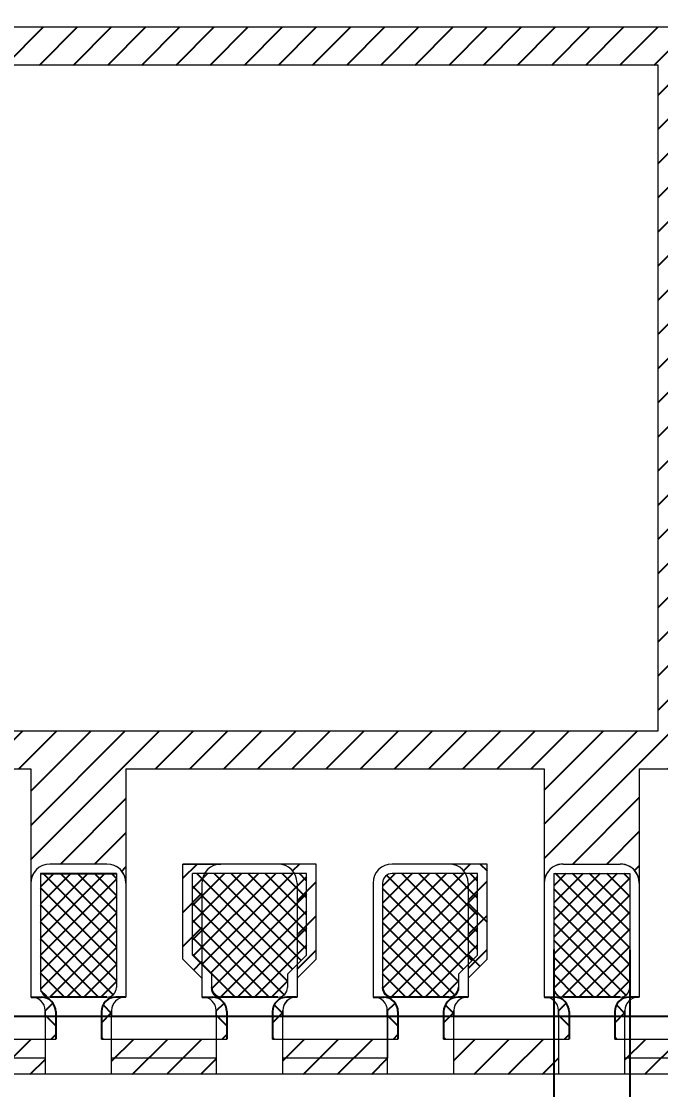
# Model space of a CAD drawing. Extents: x -4.2 to 13.4, y -4.2 to 26.3.
# Drawn here: x 10.795 to 11.636, y 22.097 to 23.501 of the extents above; entities that cross this region are included whole.
import ezdxf

# ---------------------------------------------------------------- set-up
doc = ezdxf.new("R2010")
doc.units = 0
doc.linetypes.add('SLD-Solid', pattern=[0])
doc.layers.add('AM_4', color=3, linetype='Continuous', lineweight=25)
doc.layers.add('LDF', color=7, linetype='SLD-Solid')
doc.layers.add('LF-LINE', color=1, linetype='Continuous')
doc.styles.get("Standard").update_dxf_attribs({"font": 'calibri.ttf'})
doc.dimstyles.new('副本 1 4', dxfattribs={"dimscale": 0.04, "dimtxt": 2.5, "dimasz": 2.5, "dimexe": 1.25, "dimexo": 0.625, "dimtad": 0, "dimdec": 3, "dimlfac": 2, "dimzin": 1, "dimtxsty": 'Standard', "dimcen": 2.5, "dimadec": 0, "dimazin": 0, "dimtfac": 1, "dimtdec": 3, "dimtmove": 0, "dimatfit": 3, "dimfxl": 1, "dimarcsym": 0})

# ---------------------------------------------------------------- blocks, each defined once
blk = doc.blocks.new('A$C153C7E87')
h = blk.add_hatch()
h.set_pattern_fill('ANSI31', scale=0.002, angle=-90, style=0)
h.set_pattern_definition([(315, (-9.3719327, 7.568336), (0.004490128, 0.004490128), [])])
h.paths.add_polyline_path([(0.01193, -0.0228), (0.01193, 0.0022), (0.00693, 0.0072), (0.00693, -0.0178, -0.414214), (0.00193, -0.0228)], flags=17)
h.paths.add_polyline_path([(-0.03307, -0.0228), (-0.03307, 0.0022), (-0.03807, 0.0072), (-0.03807, -0.0178, -0.414214), (-0.04307, -0.0228)])
h.paths.add_polyline_path([(-0.07807, -0.0228), (-0.07807, 0.0022), (-0.08307, 0.0072), (-0.08307, -0.0178, -0.414214), (-0.08807, -0.0228)])
h.paths.add_polyline_path([(-0.12307, -0.0228), (-0.12307, 0.0022), (-0.12807, 0.0072), (-0.12807, -0.0178, -0.414214), (-0.13307, -0.0228)])
h.paths.add_polyline_path([(-0.16807, -0.0228), (-0.16807, 0.0022), (-0.17307, 0.0072), (-0.17307, -0.0178, -0.414214), (-0.17807, -0.0228)])
h.paths.add_polyline_path([(-0.21307, -0.0228), (-0.21307, 0.0022), (-0.21807, 0.0072), (-0.21807, -0.0178, -0.414214), (-0.22307, -0.0228)])
h.paths.add_polyline_path([(-0.25807, -0.0228), (-0.25807, 0.0022), (-0.26307, 0.0072), (-0.26307, -0.0178, -0.414214), (-0.26807, -0.0228)])
h.paths.add_polyline_path([(-0.28307, -0.0228, -0.414214), (-0.28807, -0.0178), (-0.28807, 0.0072), (-0.29307, 0.0022), (-0.29307, -0.0228)])
h.paths.add_polyline_path([(-0.28607, -0.0478), (-0.28607, -0.0378), (-0.31107, -0.0378), (-0.31607, -0.0428), (-0.29107, -0.0428, -0.414214)])
h.paths.add_polyline_path([(-0.28607, -0.0728), (-0.28607, -0.0628, -0.414214), (-0.29107, -0.0678), (-0.31607, -0.0678), (-0.31107, -0.0728)])
h.paths.add_polyline_path([(-0.29107, -0.1328, -0.414214), (-0.28607, -0.1378), (-0.28607, -0.1278), (-0.31107, -0.1278), (-0.31607, -0.1328)])
h.paths.add_polyline_path([(-0.28607, -0.1628), (-0.28607, -0.1528, -0.414214), (-0.29107, -0.1578), (-0.31607, -0.1578), (-0.31107, -0.1628)])
h.paths.add_polyline_path([(-0.28607, -0.2078), (-0.28607, -0.1978, -0.414214), (-0.29107, -0.2028), (-0.31607, -0.2028), (-0.31107, -0.2078)])
h.paths.add_polyline_path([(-0.29107, -0.2678, -0.414214), (-0.28607, -0.2728), (-0.28607, -0.2628), (-0.31107, -0.2628), (-0.31607, -0.2678)])
h.paths.add_polyline_path([(-0.25107, -0.3378), (-0.25107, -0.3228), (-0.25107, -0.2928), (-0.26107, -0.2928), (-0.26107, -0.3003), (-0.28607, -0.3003), (-0.28607, -0.2878, -0.414214), (-0.29107, -0.2928), (-0.31707, -0.2928), (-0.31207, -0.2978), (-0.31207, -0.3078), (-0.31707, -0.3128), (-0.32107, -0.3128), (-0.32107, -0.31305, -0.414214), (-0.32457, -0.31655), (-0.32607, -0.31655), (-0.32607, -0.33405), (-0.32457, -0.33405, -0.414214), (-0.32107, -0.33755), (-0.32107, -0.3378)])
h.paths.add_polyline_path([(-0.18107, -0.3478), (-0.18107, -0.3003), (-0.20607, -0.3003), (-0.20607, -0.3228), (-0.22857, -0.3228), (-0.22857, -0.3478)])
h.paths.add_polyline_path([(0.13893, -0.5428), (0.13893, -0.5728), (0.14893, -0.5628), (0.17393, -0.5628), (0.17393, -0.5428), (0.14893, -0.5428), (0.14893, -0.5253, 0.414214), (0.13893, -0.5153), (-0.29107, -0.5153, 0.414214), (-0.30107, -0.5253), (-0.30107, -0.5428), (-0.32607, -0.5428), (-0.32607, -0.5628), (-0.30107, -0.5628), (-0.29107, -0.5728), (-0.29107, -0.5428)])
h.paths.add_polyline_path([(-0.25107, -0.5688), (-0.24607, -0.5738), (-0.24607, -0.5578), (-0.26607, -0.5578), (-0.26607, -0.5738), (-0.26107, -0.5688)])
h.paths.add_polyline_path([(-0.20607, -0.5688), (-0.20107, -0.5738), (-0.20107, -0.5578), (-0.22107, -0.5578), (-0.22107, -0.5738), (-0.21607, -0.5688)])
h.paths.add_polyline_path([(-0.16107, -0.5688), (-0.15607, -0.5738), (-0.15607, -0.5578), (-0.17607, -0.5578), (-0.17607, -0.5738), (-0.17107, -0.5688)])
h.paths.add_polyline_path([(-0.11607, -0.5688), (-0.11107, -0.5738), (-0.11107, -0.5578), (-0.13107, -0.5578), (-0.13107, -0.5738), (-0.12607, -0.5688)])
h.paths.add_polyline_path([(-0.07107, -0.5688), (-0.06607, -0.5738), (-0.06607, -0.5578), (-0.08607, -0.5578), (-0.08607, -0.5738), (-0.08107, -0.5688)])
h.paths.add_polyline_path([(-0.02607, -0.5688), (-0.02107, -0.5738), (-0.02107, -0.5578), (-0.04107, -0.5578), (-0.04107, -0.5738), (-0.03607, -0.5688)])
h.paths.add_polyline_path([(0.01893, -0.5688), (0.02393, -0.5738), (0.02393, -0.5578), (0.00393, -0.5578), (0.00393, -0.5738), (0.00893, -0.5688)])
h.paths.add_polyline_path([(0.06393, -0.5688), (0.06893, -0.5738), (0.06893, -0.5578), (0.04893, -0.5578), (0.04893, -0.5738), (0.05393, -0.5688)])
h.paths.add_polyline_path([(0.10893, -0.5688), (0.11393, -0.5738), (0.11393, -0.5578), (0.09393, -0.5578), (0.09393, -0.5738), (0.09893, -0.5688)])
h.paths.add_polyline_path([(0.16493, -0.4753), (0.15993, -0.4703), (0.15993, -0.4603), (0.16493, -0.4553), (0.14893, -0.4553), (0.14893, -0.4753)])
h.paths.add_polyline_path([(0.16493, -0.4303), (0.15993, -0.4253), (0.15993, -0.4153), (0.16493, -0.4103), (0.14893, -0.4103), (0.14893, -0.4303)])
h.paths.add_polyline_path([(0.16493, -0.3853), (0.15993, -0.3803), (0.15993, -0.3703), (0.16493, -0.3653), (0.14893, -0.3653), (0.14893, -0.3853)])
h.paths.add_polyline_path([(0.16493, -0.3403), (0.15993, -0.3353), (0.15993, -0.3253), (0.16493, -0.3203), (0.14893, -0.3203), (0.14893, -0.3403)])
h.paths.add_polyline_path([(0.14693, -0.0578), (0.14693, -0.0528), (0.14693, 0.0022), (0.14227, 0.00686), (0.14193, 0.00651), (0.14193, -0.0178, -0.414214), (0.13693, -0.0228), (0.12193, -0.0228, -0.414214), (0.11693, -0.0178), (0.11693, 0.0072), (0.11193, 0.0022), (0.11193, -0.0628), (0.01193, -0.0628), (0.01193, -0.0478), (-0.04107, -0.0478, 0.414214), (-0.04607, -0.0528), (-0.04607, -0.0703, 0.414214), (-0.03857, -0.0778), (-0.03607, -0.0778), (-0.03607, -0.0578), (0.00693, -0.0578), (0.00693, -0.0678), (0.11693, -0.0678), (0.11693, -0.0578)])
h.paths.add_polyline_path([(0.16493, -0.0978), (0.15993, -0.0928), (0.15993, -0.0828), (0.16493, -0.0778), (0.14893, -0.0778), (0.14893, -0.0978)])
h.paths.add_polyline_path([(0.16493, -0.1428), (0.15993, -0.1378), (0.15993, -0.1278), (0.16493, -0.1228), (0.14893, -0.1228), (0.14893, -0.1428)])
h.paths.add_polyline_path([(0.16493, -0.1878), (0.15993, -0.1828), (0.15993, -0.1728), (0.16493, -0.1678), (0.14893, -0.1678), (0.14893, -0.1878)])
h.paths.add_polyline_path([(0.16493, -0.2328), (0.15993, -0.2278), (0.15993, -0.2178), (0.16493, -0.2128), (0.14893, -0.2128), (0.14893, -0.2328)])
h.paths.add_polyline_path([(0.15993, -0.2628), (0.15993, -0.2578), (0.14693, -0.2578), (0.14693, -0.2528), (-0.03607, -0.2528), (-0.03607, -0.0928), (-0.03857, -0.0928, 0.414214), (-0.04607, -0.1003), (-0.04607, -0.2578, 0.414214), (-0.04107, -0.2628)])
h.paths.add_polyline_path([(-0.26107, -0.2478), (-0.26107, -0.2628), (-0.16607, -0.2628), (-0.16607, -0.2928), (-0.07607, -0.2928), (-0.07607, -0.26949), (-0.07607, -0.2628), (-0.06607, -0.2628), (-0.06607, -0.0478), (-0.26107, -0.0478), (-0.26107, -0.0878), (-0.29107, -0.0878, -0.414214), (-0.28607, -0.0928), (-0.28607, -0.1078, -0.414214), (-0.29107, -0.1128), (-0.26107, -0.1128), (-0.26107, -0.2228), (-0.29107, -0.2228, -0.414214), (-0.28607, -0.2278), (-0.28607, -0.2428, -0.414214), (-0.29107, -0.2478)])
h.paths.add_polyline_path([(-0.25107, -0.0828), (-0.22607, -0.0578), (-0.07607, -0.0578), (-0.07607, -0.2528), (-0.25107, -0.2528)], flags=16)
edge = h.paths.add_edge_path()
edge.add_line((0.07193, 0.0082), (0.05193, 0.0082))
edge.add_line((0.05193, 0.0082), (0.05193, -0.0178))
edge.add_arc((0.04693, -0.0178), 0.005, -90, 0, ccw=False)
edge.add_line((0.04693, -0.0228), (0.03193, -0.0228))
edge.add_arc((0.03193, -0.0178), 0.005, -180, -90, ccw=False)
edge.add_line((0.02693, -0.0178), (0.02693, -0.0378))
edge.add_line((0.02693, -0.0378), (0.02693, -0.0478))
edge.add_line((0.02693, -0.0478), (0.09693, -0.0478))
edge.add_line((0.09693, -0.0478), (0.09693, -0.0178))
edge.add_arc((0.09193, -0.0178), 0.005, -90, 0, ccw=False)
edge.add_line((0.09193, -0.0228), (0.07693, -0.0228))
edge.add_arc((0.07693, -0.0178), 0.005, -180, -90, ccw=False)
edge.add_line((0.07193, -0.0178), (0.07193, 0.0082))
h = blk.add_hatch()
h.set_pattern_fill('ANSI31', color=256, scale=0.002, angle=-90)
h.set_pattern_definition([(315, (-0.3359706, -0.033174), (0.00449013, 0.00449013), [])])
h.paths.add_polyline_path([(-0.33207, -0.04655), (-0.33207, 0.0022), (-0.34132, 0.0022), (-0.34132, -0.04655)])
h.paths.add_polyline_path([(-0.33207, -0.09155), (-0.33207, -0.06405), (-0.34132, -0.06405), (-0.34132, -0.09155)])
h.paths.add_polyline_path([(-0.33207, -0.13655), (-0.33207, -0.10905), (-0.34132, -0.10905), (-0.34132, -0.13655)])
h.paths.add_polyline_path([(-0.33207, -0.18155), (-0.33207, -0.15405), (-0.34132, -0.15405), (-0.34132, -0.18155)])
h.paths.add_polyline_path([(-0.33207, -0.22655), (-0.33207, -0.19905), (-0.34132, -0.19905), (-0.34132, -0.22655)])
h.paths.add_polyline_path([(-0.33207, -0.27155), (-0.33207, -0.24405), (-0.34132, -0.24405), (-0.34132, -0.27155)])
h.paths.add_polyline_path([(-0.33207, -0.31655), (-0.33207, -0.28905), (-0.34132, -0.28905), (-0.34132, -0.31655)])
h.paths.add_polyline_path([(-0.33207, -0.37905), (-0.33207, -0.33405), (-0.34132, -0.33405), (-0.34132, -0.37905)])
h.paths.add_polyline_path([(-0.33207, -0.42405), (-0.33207, -0.39655), (-0.34132, -0.39655), (-0.34132, -0.42405)])
h.paths.add_polyline_path([(-0.33207, -0.46905), (-0.33207, -0.44155), (-0.34132, -0.44155), (-0.34132, -0.46905)])
h.paths.add_polyline_path([(-0.32607, -0.5628), (-0.32607, -0.5428), (-0.33207, -0.5428), (-0.33207, -0.48655), (-0.34132, -0.48655), (-0.34132, -0.5628)])
h = blk.add_hatch()
h.set_pattern_fill('NET', color=3, scale=0.002, angle=-45)
h.set_pattern_definition([(315, (-0.203535, 1.6764185), (0.004490128, 0.004490128), []), (45, (-0.203535, 1.6764185), (-0.004490128, 0.004490128), [])])
edge = h.paths.add_edge_path()
edge.add_line((-0.03607, -0.0778), (-0.03607, -0.0928))
edge.add_line((-0.03607, -0.0928), (0.09643, -0.0928))
edge.add_arc((0.09643, -0.0853), 0.0075, 270, 360)
edge.add_arc((0.09643, -0.0853), 0.0075, 0, 90)
edge.add_line((0.09643, -0.0778), (-0.03607, -0.0778))
edge = h.paths.add_edge_path()
edge.add_arc((0.15893, -0.0653), 0.005, 0, 360)
edge = h.paths.add_edge_path()
edge.add_arc((0.15893, -0.1103), 0.005, 0, 360)
edge = h.paths.add_edge_path()
edge.add_arc((0.15893, -0.1553), 0.005, 0, 360)
edge = h.paths.add_edge_path()
edge.add_arc((0.15893, -0.2003), 0.005, 0, 360)
edge = h.paths.add_edge_path()
edge.add_arc((0.15893, -0.2453), 0.005, 0, 360)
edge = h.paths.add_edge_path()
edge.add_arc((0.15893, -0.3078), 0.005, 0, 360)
edge = h.paths.add_edge_path()
edge.add_arc((0.15893, -0.3528), 0.005, 0, 360)
edge = h.paths.add_edge_path()
edge.add_arc((0.15893, -0.3978), 0.005, 0, 360)
edge = h.paths.add_edge_path()
edge.add_arc((0.15893, -0.4428), 0.005, 0, 360)
edge = h.paths.add_edge_path()
edge.add_arc((0.15893, -0.4878), 0.005, 0, 360)
h.paths.add_polyline_path([(0.13893, -0.4953), (0.13893, -0.2928), (-0.07607, -0.2928), (-0.07607, -0.3028), (-0.07607, -0.31655), (-0.06107, -0.31655), (-0.06107, -0.30655), (-0.02107, -0.30655), (-0.02107, -0.47405), (-0.12107, -0.47405), (-0.12107, -0.31655), (-0.07607, -0.31655), (-0.07607, -0.3028), (-0.16607, -0.3028), (-0.16607, -0.3628), (-0.29107, -0.3628), (-0.29107, -0.4953)])
h.paths.add_polyline_path([(0.00893, -0.47405), (0.00893, -0.30655), (0.10893, -0.30655), (0.10893, -0.47405)], flags=16)
h.paths.add_polyline_path([(-0.15107, -0.47405), (-0.25107, -0.47405), (-0.25107, -0.37405), (-0.15107, -0.37405)], flags=16)
h.paths.add_polyline_path([(-0.22857, -0.3003), (-0.20607, -0.3003), (-0.20607, -0.2928), (-0.24357, -0.2928), (-0.24357, -0.3228), (-0.22857, -0.3228)], flags=17)
edge = h.paths.add_edge_path()
edge.add_arc((-0.31207, -0.3878), 0.005, 0, 360)
edge = h.paths.add_edge_path()
edge.add_arc((-0.31207, -0.4328), 0.005, 0, 360)
edge = h.paths.add_edge_path()
edge.add_arc((-0.31207, -0.4778), 0.005, 0, 360)
at = {"linetype": 'ByBlock', "ltscale": 10}
h = blk.add_hatch(dxfattribs=at)
h.set_pattern_fill('ANSI37', color=3, scale=0.002, angle=-180, style=0)
h.set_pattern_definition([(225, (-0.3289895, -0.108224), (0.0044901, -0.0044901), []), (315, (-0.3289895, -0.108224), (0.0044901, 0.0044901), [])])
h.paths.add_polyline_path([(-0.33207, -0.10905), (-0.32607, -0.10905), (-0.32607, -0.10635), (-0.33207, -0.10635)])
h.paths.add_polyline_path([(-0.32607, -0.10905), (-0.32457, -0.10905, -0.413571), (-0.32107, -0.11255), (-0.32107, -0.11015, 0.414214), (-0.32487, -0.10635), (-0.32607, -0.10635)])
h.paths.add_polyline_path([(-0.33207, -0.09435), (-0.32607, -0.09435), (-0.32607, -0.09155), (-0.33207, -0.09155)])
h.paths.add_polyline_path([(-0.32607, -0.09435), (-0.32487, -0.09435, 0.414214), (-0.32107, -0.09055), (-0.32107, -0.08805, -0.414856), (-0.32457, -0.09155), (-0.32607, -0.09155)])
h = blk.add_hatch(dxfattribs=at)
h.set_pattern_fill('ANSI37', color=3, scale=0.002, angle=-180, style=0)
h.set_pattern_definition([(225, (-0.3289895, -0.153224), (0.0044901, -0.0044901), []), (315, (-0.3289895, -0.153224), (0.0044901, 0.0044901), [])])
h.paths.add_polyline_path([(-0.33207, -0.15405), (-0.32607, -0.15405), (-0.32607, -0.15135), (-0.33207, -0.15135)])
h.paths.add_polyline_path([(-0.32607, -0.15405), (-0.32457, -0.15405, -0.413571), (-0.32107, -0.15755), (-0.32107, -0.15515, 0.414214), (-0.32487, -0.15135), (-0.32607, -0.15135)])
h.paths.add_polyline_path([(-0.33207, -0.13935), (-0.32607, -0.13935), (-0.32607, -0.13655), (-0.33207, -0.13655)])
h.paths.add_polyline_path([(-0.32607, -0.13935), (-0.32487, -0.13935, 0.414214), (-0.32107, -0.13555), (-0.32107, -0.13305, -0.414856), (-0.32457, -0.13655), (-0.32607, -0.13655)])
h = blk.add_hatch(dxfattribs=at)
h.set_pattern_fill('ANSI37', color=3, scale=0.002, angle=-180, style=0)
h.set_pattern_definition([(225, (-0.3289895, -0.198224), (0.0044901, -0.0044901), []), (315, (-0.3289895, -0.198224), (0.0044901, 0.0044901), [])])
h.paths.add_polyline_path([(-0.33207, -0.19905), (-0.32607, -0.19905), (-0.32607, -0.19635), (-0.33207, -0.19635)])
h.paths.add_polyline_path([(-0.32607, -0.19905), (-0.32457, -0.19905, -0.413571), (-0.32107, -0.20255), (-0.32107, -0.20015, 0.414214), (-0.32487, -0.19635), (-0.32607, -0.19635)])
h.paths.add_polyline_path([(-0.33207, -0.18435), (-0.32607, -0.18435), (-0.32607, -0.18155), (-0.33207, -0.18155)])
h.paths.add_polyline_path([(-0.32607, -0.18435), (-0.32487, -0.18435, 0.414214), (-0.32107, -0.18055), (-0.32107, -0.17805, -0.414856), (-0.32457, -0.18155), (-0.32607, -0.18155)])
h = blk.add_hatch(dxfattribs=at)
h.set_pattern_fill('ANSI37', color=3, scale=0.002, angle=-180, style=0)
h.set_pattern_definition([(225, (-0.3289895, -0.243224), (0.0044901, -0.0044901), []), (315, (-0.3289895, -0.243224), (0.0044901, 0.0044901), [])])
h.paths.add_polyline_path([(-0.33207, -0.24405), (-0.32607, -0.24405), (-0.32607, -0.24135), (-0.33207, -0.24135)])
h.paths.add_polyline_path([(-0.32607, -0.24405), (-0.32457, -0.24405, -0.413571), (-0.32107, -0.24755), (-0.32107, -0.24515, 0.414214), (-0.32487, -0.24135), (-0.32607, -0.24135)])
h.paths.add_polyline_path([(-0.33207, -0.22935), (-0.32607, -0.22935), (-0.32607, -0.22655), (-0.33207, -0.22655)])
h.paths.add_polyline_path([(-0.32607, -0.22935), (-0.32487, -0.22935, 0.414214), (-0.32107, -0.22555), (-0.32107, -0.22305, -0.414856), (-0.32457, -0.22655), (-0.32607, -0.22655)])
at = {"color": 6, "linetype": 'SLD-Solid'}
blk.add_line((-0.32607, 0.0172), (-0.32607, -0.5828), dxfattribs=at)
blk.add_line((-0.32607, 0.0172), (-0.32607, -0.5828), dxfattribs=at)
at = {"layer": 'LDF', "linetype": 'SLD-Solid', "lineweight": 15}
for p, q in [((-0.34132, -0.59805), (-0.34132, 0.03245)), ((-0.26107, -0.0478), (-0.26107, -0.0878)), ((-0.06607, -0.0478), (-0.06607, -0.2628)), ((-0.07607, -0.2528), (-0.07607, -0.0578)), ((-0.33207, -0.06135), (-0.33207, -0.09435)), ((-0.33207, -0.06135), (-0.33207, -0.09435)), ((-0.34132, -0.09155), (-0.34132, -0.06405)), ((-0.34132, -0.09155), (-0.34132, -0.06405)), ((-0.25107, -0.0828), (-0.25107, -0.2528)), ((-0.26107, -0.0878), (-0.32107, -0.0878)), ((-0.32107, -0.08805), (-0.32107, -0.0878)), ((-0.29107, -0.0878), (-0.32107, -0.0878)), ((-0.32107, -0.08805), (-0.32107, -0.0878)), ((-0.32107, -0.08805), (-0.32107, -0.0878)), ((-0.32107, -0.0878), (-0.32107, -0.08805)), ((-0.26107, -0.0878), (-0.29107, -0.0878)), ((-0.32607, -0.09155), (-0.34132, -0.09155)), ((-0.33207, -0.09155), (-0.34132, -0.09155)), ((-0.32607, -0.09155), (-0.34132, -0.09155)), ((-0.33207, -0.09155), (-0.34132, -0.09155)), ((-0.32607, -0.09155), (-0.33707, -0.09155)), ((-0.32607, -0.09155), (-0.33207, -0.09155)), ((-0.32607, -0.09155), (-0.33207, -0.09155)), ((-0.32607, -0.09155), (-0.33207, -0.09155)), ((-0.32607, -0.09155), (-0.33207, -0.09155)), ((-0.32457, -0.09155), (-0.32607, -0.09155)), ((-0.32457, -0.09155), (-0.32607, -0.09155)), ((-0.32457, -0.09155), (-0.32607, -0.09155)), ((-0.32607, -0.09155), (-0.32457, -0.09155)), ((-0.28607, -0.1078), (-0.28607, -0.0928)), ((-0.33207, -0.10635), (-0.33207, -0.13935)), ((-0.33207, -0.10635), (-0.33207, -0.13935)), ((-0.34132, -0.13655), (-0.34132, -0.10905)), ((-0.34132, -0.10905), (-0.33207, -0.10905)), ((-0.34132, -0.10905), (-0.32607, -0.10905)), ((-0.34132, -0.10905), (-0.33207, -0.10905)), ((-0.34132, -0.10905), (-0.32607, -0.10905)), ((-0.34132, -0.13655), (-0.34132, -0.10905)), ((-0.33707, -0.10905), (-0.32607, -0.10905)), ((-0.33207, -0.10905), (-0.32607, -0.10905)), ((-0.33207, -0.10905), (-0.32607, -0.10905)), ((-0.33207, -0.10905), (-0.32607, -0.10905)), ((-0.33207, -0.10905), (-0.32607, -0.10905)), ((-0.32607, -0.10905), (-0.32457, -0.10905)), ((-0.32607, -0.10905), (-0.32457, -0.10905)), ((-0.32607, -0.10905), (-0.32457, -0.10905)), ((-0.32457, -0.10905), (-0.32607, -0.10905)), ((-0.32107, -0.1128), (-0.32107, -0.11255)), ((-0.32107, -0.1128), (-0.32107, -0.11255)), ((-0.32107, -0.1128), (-0.32107, -0.11255)), ((-0.32107, -0.11255), (-0.32107, -0.1128)), ((-0.26107, -0.1128), (-0.32107, -0.1128)), ((-0.29107, -0.1128), (-0.32107, -0.1128)), ((-0.26107, -0.1128), (-0.29107, -0.1128)), ((-0.26107, -0.1128), (-0.26107, -0.2228)), ((-0.31607, -0.1328), (-0.31107, -0.1278)), ((-0.31107, -0.1278), (-0.28607, -0.1278)), ((-0.28607, -0.1278), (-0.28607, -0.1378)), ((-0.28607, -0.1628), (-0.28607, -0.1278)), ((-0.31607, -0.1328), (-0.32107, -0.1328)), ((-0.29107, -0.1328), (-0.32107, -0.1328)), ((-0.32107, -0.13305), (-0.32107, -0.1328)), ((-0.32107, -0.13305), (-0.32107, -0.1328)), ((-0.32107, -0.1328), (-0.32107, -0.13305)), ((-0.32107, -0.13305), (-0.32107, -0.1328)), ((-0.29107, -0.1328), (-0.31607, -0.1328)), ((-0.32607, -0.13655), (-0.34132, -0.13655)), ((-0.33207, -0.13655), (-0.34132, -0.13655)), ((-0.32607, -0.13655), (-0.34132, -0.13655)), ((-0.33207, -0.13655), (-0.34132, -0.13655)), ((-0.32607, -0.13655), (-0.33707, -0.13655)), ((-0.32607, -0.13655), (-0.33207, -0.13655)), ((-0.32607, -0.13655), (-0.33207, -0.13655)), ((-0.32607, -0.13655), (-0.33207, -0.13655)), ((-0.32607, -0.13655), (-0.33207, -0.13655)), ((-0.32457, -0.13655), (-0.32607, -0.13655)), ((-0.32457, -0.13655), (-0.32607, -0.13655)), ((-0.32607, -0.13655), (-0.32457, -0.13655)), ((-0.32457, -0.13655), (-0.32607, -0.13655)), ((-0.28607, -0.1528), (-0.28607, -0.1378)), ((-0.33207, -0.15135), (-0.33207, -0.18435)), ((-0.33207, -0.15135), (-0.33207, -0.18435)), ((-0.34132, -0.18155), (-0.34132, -0.15405)), ((-0.34132, -0.15405), (-0.33207, -0.15405)), ((-0.34132, -0.15405), (-0.32607, -0.15405)), ((-0.34132, -0.15405), (-0.33207, -0.15405)), ((-0.34132, -0.15405), (-0.32607, -0.15405)), ((-0.34132, -0.18155), (-0.34132, -0.15405)), ((-0.33707, -0.15405), (-0.32607, -0.15405)), ((-0.33207, -0.15405), (-0.32607, -0.15405)), ((-0.33207, -0.15405), (-0.32607, -0.15405)), ((-0.33207, -0.15405), (-0.32607, -0.15405)), ((-0.33207, -0.15405), (-0.32607, -0.15405)), ((-0.32607, -0.15405), (-0.32457, -0.15405)), ((-0.32607, -0.15405), (-0.32457, -0.15405)), ((-0.32457, -0.15405), (-0.32607, -0.15405)), ((-0.32607, -0.15405), (-0.32457, -0.15405)), ((-0.28607, -0.1628), (-0.28607, -0.1528)), ((-0.32107, -0.1578), (-0.32107, -0.15755)), ((-0.32107, -0.1578), (-0.32107, -0.15755)), ((-0.32107, -0.15755), (-0.32107, -0.1578)), ((-0.32107, -0.1578), (-0.32107, -0.15755)), ((-0.31607, -0.1578), (-0.32107, -0.1578)), ((-0.29107, -0.1578), (-0.32107, -0.1578)), ((-0.29107, -0.1578), (-0.31607, -0.1578)), ((-0.31607, -0.1578), (-0.31107, -0.1628)), ((-0.31107, -0.1628), (-0.28607, -0.1628)), ((-0.29107, -0.1778), (-0.32107, -0.1778)), ((-0.32107, -0.17805), (-0.32107, -0.1778)), ((-0.32107, -0.17805), (-0.32107, -0.1778)), ((-0.32107, -0.1778), (-0.32107, -0.17805)), ((-0.32107, -0.17805), (-0.32107, -0.1778)), ((-0.32607, -0.18155), (-0.34132, -0.18155)), ((-0.33207, -0.18155), (-0.34132, -0.18155)), ((-0.32607, -0.18155), (-0.34132, -0.18155)), ((-0.33207, -0.18155), (-0.34132, -0.18155)), ((-0.32607, -0.18155), (-0.33707, -0.18155)), ((-0.32607, -0.18155), (-0.33207, -0.18155)), ((-0.32607, -0.18155), (-0.33207, -0.18155)), ((-0.32607, -0.18155), (-0.33207, -0.18155)), ((-0.32607, -0.18155), (-0.33207, -0.18155)), ((-0.32457, -0.18155), (-0.32607, -0.18155)), ((-0.32457, -0.18155), (-0.32607, -0.18155)), ((-0.32607, -0.18155), (-0.32457, -0.18155)), ((-0.32457, -0.18155), (-0.32607, -0.18155)), ((-0.28607, -0.1978), (-0.28607, -0.1828)), ((-0.28607, -0.2078), (-0.28607, -0.1828)), ((-0.33207, -0.19635), (-0.33207, -0.22935)), ((-0.34132, -0.19905), (-0.32607, -0.19905)), ((-0.34132, -0.19905), (-0.33207, -0.19905)), ((-0.34132, -0.19905), (-0.32607, -0.19905)), ((-0.34132, -0.22655), (-0.34132, -0.19905)), ((-0.33707, -0.19905), (-0.32607, -0.19905)), ((-0.33207, -0.19905), (-0.32607, -0.19905)), ((-0.33207, -0.19905), (-0.32607, -0.19905)), ((-0.33207, -0.19905), (-0.32607, -0.19905)), ((-0.33207, -0.19905), (-0.32607, -0.19905)), ((-0.32607, -0.19905), (-0.32457, -0.19905)), ((-0.32607, -0.19905), (-0.32457, -0.19905)), ((-0.32457, -0.19905), (-0.32607, -0.19905)), ((-0.32607, -0.19905), (-0.32457, -0.19905)), ((-0.28607, -0.2078), (-0.28607, -0.1978)), ((-0.32107, -0.2028), (-0.32107, -0.20255)), ((-0.32107, -0.2028), (-0.32107, -0.20255)), ((-0.32107, -0.20255), (-0.32107, -0.2028)), ((-0.32107, -0.2028), (-0.32107, -0.20255)), ((-0.31607, -0.2028), (-0.32107, -0.2028)), ((-0.29107, -0.2028), (-0.32107, -0.2028)), ((-0.29107, -0.2028), (-0.31607, -0.2028)), ((-0.31607, -0.2028), (-0.31107, -0.2078)), ((-0.31107, -0.2078), (-0.28607, -0.2078)), ((-0.26107, -0.2228), (-0.32107, -0.2228)), ((-0.32107, -0.22305), (-0.32107, -0.2228)), ((-0.29107, -0.2228), (-0.32107, -0.2228)), ((-0.32107, -0.22305), (-0.32107, -0.2228)), ((-0.32107, -0.22305), (-0.32107, -0.2228)), ((-0.32107, -0.2228), (-0.32107, -0.22305)), ((-0.26107, -0.2228), (-0.29107, -0.2228)), ((-0.32607, -0.22655), (-0.34132, -0.22655)), ((-0.32607, -0.22655), (-0.34132, -0.22655)), ((-0.33207, -0.22655), (-0.34132, -0.22655)), ((-0.32607, -0.22655), (-0.33707, -0.22655)), ((-0.32607, -0.22655), (-0.33207, -0.22655)), ((-0.32607, -0.22655), (-0.33207, -0.22655)), ((-0.32607, -0.22655), (-0.33207, -0.22655)), ((-0.32607, -0.22655), (-0.33207, -0.22655)), ((-0.32457, -0.22655), (-0.32607, -0.22655)), ((-0.32457, -0.22655), (-0.32607, -0.22655)), ((-0.32457, -0.22655), (-0.32607, -0.22655)), ((-0.32607, -0.22655), (-0.32457, -0.22655)), ((-0.28607, -0.2278), (-0.28607, -0.2428)), ((-0.33207, -0.24135), (-0.33207, -0.27435)), ((-0.33207, -0.24135), (-0.33207, -0.27435)), ((-0.34132, -0.24405), (-0.33207, -0.24405)), ((-0.34132, -0.24405), (-0.32607, -0.24405)), ((-0.34132, -0.27155), (-0.34132, -0.24405)), ((-0.34132, -0.24405), (-0.33207, -0.24405)), ((-0.34132, -0.24405), (-0.32607, -0.24405)), ((-0.34132, -0.27155), (-0.34132, -0.24405)), ((-0.33707, -0.24405), (-0.32607, -0.24405)), ((-0.33207, -0.24405), (-0.32607, -0.24405)), ((-0.33207, -0.24405), (-0.32607, -0.24405)), ((-0.33207, -0.24405), (-0.32607, -0.24405)), ((-0.33207, -0.24405), (-0.32607, -0.24405)), ((-0.32607, -0.24405), (-0.32457, -0.24405)), ((-0.32607, -0.24405), (-0.32457, -0.24405)), ((-0.32607, -0.24405), (-0.32457, -0.24405)), ((-0.32457, -0.24405), (-0.32607, -0.24405)), ((-0.32107, -0.2478), (-0.32107, -0.24755)), ((-0.32107, -0.2478), (-0.32107, -0.24755)), ((-0.32107, -0.2478), (-0.32107, -0.24755)), ((-0.32107, -0.24755), (-0.32107, -0.2478)), ((-0.26107, -0.2478), (-0.32107, -0.2478)), ((-0.29107, -0.2478), (-0.32107, -0.2478)), ((-0.26107, -0.2478), (-0.29107, -0.2478)), ((-0.26107, -0.2478), (-0.26107, -0.2628)), ((-0.25107, -0.2528), (-0.07607, -0.2528))]:
    blk.add_line(p, q, dxfattribs=at)
for centre, radius, start, end in [((-0.32457, -0.08805), 0.0035, 270, 360), ((-0.32457, -0.08805), 0.0035, 270, 360), ((-0.32457, -0.08805), 0.0035, 270, 360), ((-0.32457, -0.08805), 0.0035, 270, 0), ((-0.32457, -0.08805), 0.0035, 270, 0), ((-0.32457, -0.08805), 0.0035, 270, 360), ((-0.29107, -0.0928), 0.005, 0, 90), ((-0.29107, -0.0928), 0.005, 0, 90), ((-0.32457, -0.11255), 0.0035, 360, 90), ((-0.32457, -0.11255), 0.0035, 360, 90), ((-0.32457, -0.11255), 0.0035, 360, 90), ((-0.32457, -0.11255), 0.0035, 0, 90), ((-0.32457, -0.11255), 0.0035, 0, 90), ((-0.32457, -0.11255), 0.0035, 360, 90), ((-0.29107, -0.1078), 0.005, 270, 0), ((-0.29107, -0.1078), 0.005, 270, 0), ((-0.32457, -0.13305), 0.0035, 270, 360), ((-0.32457, -0.13305), 0.0035, 270, 360), ((-0.32457, -0.13305), 0.0035, 270, 0), ((-0.32457, -0.13305), 0.0035, 270, 0), ((-0.32457, -0.13305), 0.0035, 270, 360), ((-0.32457, -0.13305), 0.0035, 270, 360), ((-0.29107, -0.1378), 0.005, 0, 90), ((-0.29107, -0.1378), 0.005, 0, 90), ((-0.32457, -0.15755), 0.0035, 360, 90), ((-0.32457, -0.15755), 0.0035, 360, 90), ((-0.32457, -0.15755), 0.0035, 0, 90), ((-0.32457, -0.15755), 0.0035, 0, 90), ((-0.32457, -0.15755), 0.0035, 0, 90), ((-0.32457, -0.15755), 0.0035, 360, 90), ((-0.32457, -0.15755), 0.0035, 360, 90), ((-0.29107, -0.1528), 0.005, 270, 0), ((-0.29107, -0.1528), 0.005, 270, 0), ((-0.32457, -0.17805), 0.0035, 270, 360), ((-0.32457, -0.17805), 0.0035, 270, 360), ((-0.32457, -0.17805), 0.0035, 270, 0), ((-0.32457, -0.17805), 0.0035, 270, 0), ((-0.32457, -0.17805), 0.0035, 270, 360), ((-0.32457, -0.17805), 0.0035, 270, 360), ((-0.29107, -0.1828), 0.005, 0, 90), ((-0.29107, -0.1828), 0.005, 0, 90), ((-0.32457, -0.20255), 0.0035, 360, 90), ((-0.32457, -0.20255), 0.0035, 360, 90), ((-0.32457, -0.20255), 0.0035, 0, 90), ((-0.32457, -0.20255), 0.0035, 0, 90), ((-0.32457, -0.20255), 0.0035, 360, 90), ((-0.32457, -0.20255), 0.0035, 360, 90), ((-0.29107, -0.1978), 0.005, 270, 0), ((-0.29107, -0.1978), 0.005, 270, 0), ((-0.32457, -0.22305), 0.0035, 270, 360), ((-0.32457, -0.22305), 0.0035, 270, 360), ((-0.32457, -0.22305), 0.0035, 270, 360), ((-0.32457, -0.22305), 0.0035, 270, 0), ((-0.32457, -0.22305), 0.0035, 270, 0), ((-0.32457, -0.22305), 0.0035, 270, 360), ((-0.29107, -0.2278), 0.005, 0, 90), ((-0.29107, -0.2278), 0.005, 0, 90), ((-0.32457, -0.24755), 0.0035, 360, 90), ((-0.32457, -0.24755), 0.0035, 360, 90), ((-0.32457, -0.24755), 0.0035, 360, 90), ((-0.32457, -0.24755), 0.0035, 0, 90), ((-0.32457, -0.24755), 0.0035, 0, 90), ((-0.32457, -0.24755), 0.0035, 360, 90), ((-0.29107, -0.2428), 0.005, 270, 0), ((-0.29107, -0.2428), 0.005, 270, 0)]:
    blk.add_arc(centre, radius, start, end, dxfattribs=at)
at = {"layer": 'LF-LINE'}
for p, q in [((-0.32107, -0.08785), (-0.32107, -0.09055)), ((-0.32487, -0.09435), (-0.33207, -0.09435)), ((-0.32487, -0.10635), (-0.33207, -0.10635)), ((-0.32107, -0.11255), (-0.32107, -0.11015)), ((-0.32107, -0.13285), (-0.32107, -0.13555)), ((-0.32487, -0.13935), (-0.33207, -0.13935)), ((-0.32487, -0.15135), (-0.33207, -0.15135)), ((-0.32107, -0.15755), (-0.32107, -0.15515)), ((-0.32107, -0.17785), (-0.32107, -0.18055)), ((-0.32487, -0.18435), (-0.33207, -0.18435)), ((-0.32487, -0.19635), (-0.33207, -0.19635)), ((-0.32107, -0.20255), (-0.32107, -0.20015)), ((-0.32107, -0.22285), (-0.32107, -0.22555)), ((-0.32487, -0.22935), (-0.33207, -0.22935)), ((-0.32487, -0.24135), (-0.33207, -0.24135)), ((-0.32107, -0.24755), (-0.32107, -0.24515))]:
    blk.add_line(p, q, dxfattribs=at)
for centre, start, end in [((-0.32487, -0.09055), 270, 0), ((-0.32487, -0.11015), 0, 90), ((-0.32487, -0.13555), 270, 0), ((-0.32487, -0.15515), 0, 90), ((-0.32487, -0.18055), 270, 0), ((-0.32487, -0.20015), 0, 90), ((-0.32487, -0.22555), 270, 0), ((-0.32487, -0.24515), 0, 90)]:
    blk.add_arc(centre, 0.0038, start, end, dxfattribs=at)
blk = doc.blocks.new('*D27')
at = {"layer": 'AM_4', "color": 0, "linetype": 'ByBlock', "lineweight": -2, "transparency": 16777216}
for p, q in [((639.8003, 1022.0838), (639.8003, 1021.3721)), ((639.9378, 1022.081), (639.9378, 1021.3721)), ((639.7003, 1021.4221), (639.6003, 1021.4221)), ((639.9378, 1021.4221), (639.8003, 1021.4221)), ((640.0378, 1021.4221), (640.1378, 1021.4221))]:
    blk.add_line(p, q, dxfattribs=at)
at = {"layer": 'AM_4', "color": 0, "linetype": 'ByBlock', "transparency": 16777216}
for points in [[(639.7003, 1021.4387), (639.7003, 1021.4054), (639.8003, 1021.4221)], [(640.0378, 1021.4387), (640.0378, 1021.4054), (639.9378, 1021.4221)]]:
    blk.add_solid(points, dxfattribs=at)
at = {"layer": 'Defpoints', "color": 0, "linetype": 'ByBlock', "transparency": 16777216}
for p in [(639.8003, 1022.1088), (639.9378, 1022.106), (639.8003, 1021.4221)]:
    blk.add_point(p, dxfattribs=at)
at = {"layer": 'AM_4', "color": 0, "linetype": 'ByBlock', "transparency": 16777216, "insert": (639.284, 1021.4221), "char_height": 0.1, "attachment_point": 5}
blk.add_mtext('min0,275', dxfattribs=at)
blk = doc.blocks.new('*D28')
at = {"layer": 'AM_4', "color": 0, "linetype": 'ByBlock', "lineweight": -2, "transparency": 16777216}
for p, q in [((639.6003, 1022.0719), (639.6003, 1021.669)), ((639.7003, 1022.0716), (639.7003, 1021.669)), ((639.5003, 1021.719), (639.4003, 1021.719)), ((639.7003, 1021.719), (639.6003, 1021.719)), ((639.8003, 1021.719), (639.9003, 1021.719))]:
    blk.add_line(p, q, dxfattribs=at)
at = {"layer": 'AM_4', "color": 0, "linetype": 'ByBlock', "transparency": 16777216}
for points in [[(639.5003, 1021.7357), (639.5003, 1021.7024), (639.6003, 1021.719)], [(639.8003, 1021.7357), (639.8003, 1021.7024), (639.7003, 1021.719)]]:
    blk.add_solid(points, dxfattribs=at)
at = {"layer": 'Defpoints', "color": 0, "linetype": 'ByBlock', "transparency": 16777216}
for p in [(639.6003, 1022.0969), (639.7003, 1022.0966), (639.6003, 1021.719)]:
    blk.add_point(p, dxfattribs=at)
at = {"layer": 'AM_4', "color": 0, "linetype": 'ByBlock', "transparency": 16777216, "insert": (639.0822, 1021.719), "char_height": 0.1, "attachment_point": 5}
blk.add_mtext('min0,200', dxfattribs=at)

msp = doc.modelspace()

# ---------------------------------------------------------------- hatches: boundary and pattern name
h = msp.add_hatch()
h.set_pattern_fill('ANSI31', color=256, scale=0.015, angle=90)
h.set_pattern_definition([(135, (18.92086, 25.849144), (-0.03367596, -0.03367596), [])])
h.paths.add_polyline_path([(11.38254, 22.24332), (11.40754, 22.26832), (11.40754, 22.39332), (11.35754, 22.39332, -0.4142136), (11.38254, 22.36832)])

# ---------------------------------------------------------------- linework, layer by layer
at = {"color": 6, "linetype": 'SLD-Solid'}
msp.add_line((10.28254, 22.19332), (13.28254, 22.19332), dxfattribs=at)
at = {"layer": 'AM_4', "color": 6, "linetype": 'Continuous'}
for p, q in [((10.90498, 22.38082), (10.82004, 22.29588)), ((10.88253, 22.38082), (10.82004, 22.31833)), ((10.86008, 22.38082), (10.82004, 22.34078)), ((10.83763, 22.38082), (10.82004, 22.36323)), ((10.92004, 22.28464), (10.82386, 22.38082)), ((10.92004, 22.30709), (10.84631, 22.38082)), ((10.92004, 22.32954), (10.86876, 22.38082)), ((10.92004, 22.35199), (10.89121, 22.38082)), ((10.92004, 22.37444), (10.91366, 22.38082)), ((11.10704, 22.38082), (11.02004, 22.29382)), ((11.08459, 22.38082), (11.02004, 22.31627)), ((11.06214, 22.38082), (11.02004, 22.33873)), ((11.03969, 22.38082), (11.02004, 22.36118)), ((11.12949, 22.38082), (11.0211, 22.27244)), ((11.15164, 22.2551), (11.02591, 22.38082)), ((11.15194, 22.38082), (11.03233, 22.26121)), ((11.16286, 22.26633), (11.04836, 22.38082)), ((11.17004, 22.2816), (11.07081, 22.38082)), ((11.17004, 22.30405), (11.09327, 22.38082)), ((11.17004, 22.3265), (11.11572, 22.38082)), ((11.17004, 22.34895), (11.13817, 22.38082)), ((11.17004, 22.3714), (11.16062, 22.38082)), ((11.37645, 22.38082), (11.27004, 22.27442)), ((11.354, 22.38082), (11.27004, 22.29687)), ((11.33155, 22.38082), (11.27004, 22.31932)), ((11.3091, 22.38082), (11.27004, 22.34177)), ((11.28664, 22.38082), (11.27004, 22.36422)), ((11.38762, 22.26608), (11.27523, 22.37846)), ((11.39504, 22.28111), (11.29532, 22.38082)), ((11.39504, 22.30356), (11.31777, 22.38082)), ((11.39504, 22.32601), (11.34022, 22.38082)), ((11.39504, 22.34846), (11.36267, 22.38082)), ((11.39504, 22.37091), (11.38512, 22.38082)), ((11.5785, 22.38082), (11.49504, 22.29736)), ((11.55605, 22.38082), (11.49504, 22.31981)), ((11.5336, 22.38082), (11.49504, 22.34226)), ((11.51115, 22.38082), (11.49504, 22.36471)), ((11.59504, 22.28316), (11.49738, 22.38082)), ((11.59504, 22.30561), (11.51983, 22.38082)), ((11.59504, 22.32806), (11.54228, 22.38082)), ((11.59504, 22.35051), (11.56473, 22.38082)), ((11.59504, 22.37296), (11.58718, 22.38082)), ((10.92004, 22.37343), (10.82004, 22.27343)), ((11.14504, 22.23925), (11.02004, 22.36425)), ((11.17004, 22.37647), (11.04355, 22.24999)), ((11.39504, 22.37697), (11.27004, 22.25197)), ((11.59504, 22.37491), (11.49504, 22.27491)), ((10.92004, 22.26219), (10.82004, 22.36219)), ((10.92004, 22.35098), (10.82004, 22.25098)), ((11.17004, 22.35402), (11.04518, 22.22916)), ((11.37639, 22.25485), (11.27004, 22.3612)), ((11.39504, 22.35452), (11.27012, 22.2296)), ((11.59504, 22.26071), (11.49504, 22.36071)), ((11.59504, 22.35246), (11.49504, 22.25246)), ((10.92004, 22.23974), (10.82004, 22.33974)), ((11.14052, 22.22131), (11.02004, 22.3418)), ((11.37004, 22.23875), (11.27004, 22.33875)), ((11.59504, 22.23826), (11.49504, 22.33826)), ((10.92004, 22.32853), (10.82025, 22.22874)), ((11.17004, 22.33157), (11.05683, 22.21836)), ((11.39504, 22.33206), (11.28137, 22.2184)), ((11.59504, 22.33001), (11.49508, 22.23005)), ((10.91579, 22.22154), (10.82004, 22.31729)), ((11.12106, 22.21832), (11.02004, 22.31935)), ((11.17004, 22.30912), (11.07924, 22.21832)), ((11.36525, 22.22109), (11.27004, 22.3163)), ((11.39504, 22.30961), (11.30375, 22.21832)), ((11.58997, 22.22087), (11.49504, 22.31581)), ((10.89656, 22.21832), (10.82004, 22.29484)), ((10.92004, 22.30608), (10.83229, 22.21833)), ((11.09861, 22.21832), (11.02004, 22.2969)), ((11.34557, 22.21832), (11.27004, 22.29385)), ((11.59504, 22.30756), (11.50593, 22.21845)), ((10.92004, 22.28363), (10.85474, 22.21832)), ((11.17004, 22.28667), (11.10169, 22.21832)), ((11.39504, 22.28716), (11.3262, 22.21832)), ((11.57007, 22.21832), (11.49504, 22.29336)), ((11.59504, 22.28511), (11.52826, 22.21832)), ((10.8741, 22.21832), (10.82004, 22.27239)), ((11.07616, 22.21832), (11.02004, 22.27444)), ((11.32312, 22.21832), (11.27004, 22.2714)), ((11.54762, 22.21832), (11.49504, 22.27091)), ((10.92004, 22.26118), (10.87719, 22.21832)), ((11.59504, 22.26266), (11.55071, 22.21832)), ((10.85165, 22.21832), (10.82004, 22.24994)), ((10.92004, 22.23873), (10.89964, 22.21832)), ((11.14504, 22.23922), (11.12414, 22.21832)), ((11.30067, 22.21832), (11.27004, 22.24895)), ((11.37004, 22.23971), (11.34865, 22.21832)), ((11.52517, 22.21832), (11.49504, 22.24846)), ((11.59504, 22.24021), (11.57316, 22.21832)), ((10.82846, 22.21907), (10.82078, 22.22675)), ((11.05264, 22.21939), (11.04611, 22.22593)), ((11.27667, 22.21987), (11.27158, 22.22496)), ((11.50035, 22.22069), (11.49741, 22.22364))]:
    msp.add_line(p, q, dxfattribs=at)
at = {"layer": 'AM_4', "linetype": 'SLD-Solid', "lineweight": 15}
for p, q in [((10.82004, 22.38082), (10.82004, 22.23102)), ((10.92004, 22.38082), (10.92004, 22.23102)), ((11.17004, 22.38082), (11.02004, 22.38082)), ((11.02004, 22.2735), (11.02004, 22.38082)), ((11.17004, 22.2735), (11.17004, 22.38082)), ((11.39504, 22.38082), (11.28254, 22.38082)), ((11.49504, 22.38082), (11.59504, 22.38082)), ((11.04504, 22.2485), (11.02004, 22.2735)), ((11.14504, 22.2485), (11.17004, 22.2735)), ((11.04504, 22.2485), (11.04504, 22.23102)), ((11.14504, 22.2485), (11.14504, 22.23102))]:
    msp.add_line(p, q, dxfattribs=at)
at = {"layer": 'AM_4', "linetype": 'ByBlock'}
msp.add_line((10.82004, 22.38082), (10.92004, 22.38082), dxfattribs=at)
at = {"layer": 'AM_4', "color": 3, "linetype": 'SLD-Solid', "lineweight": 15}
for p, q in [((11.39504, 22.2735), (11.39504, 22.38082)), ((11.49504, 22.38082), (11.49504, 22.23102)), ((11.59504, 22.38082), (11.59504, 22.23102)), ((11.27004, 22.36832), (11.27004, 22.23102)), ((11.37004, 22.2485), (11.39504, 22.2735)), ((11.37004, 22.2485), (11.37004, 22.23102))]:
    msp.add_line(p, q, dxfattribs=at)
at = {"layer": 'AM_4', "color": 3, "linetype": 'ByBlock'}
for p, q in [((10.90734, 22.21832), (10.83274, 22.21832)), ((11.13234, 22.21832), (11.05774, 22.21832)), ((11.35734, 22.21832), (11.28274, 22.21832)), ((11.58234, 22.21832), (11.50774, 22.21832))]:
    msp.add_line(p, q, dxfattribs=at)
at = {"layer": 'AM_4', "linetype": 'SLD-Solid', "lineweight": 15}
msp.add_arc((11.28254, 22.36832), 0.0125, 89.9768, 180.0232, dxfattribs=at)
at = {"layer": 'AM_4', "color": 3, "linetype": 'ByBlock', "lineweight": 15}
for centre, start, end in [((10.83274, 22.23102), 180, 270), ((10.90734, 22.23102), 270, 0), ((11.13234, 22.23102), 270, 0), ((11.50774, 22.23102), 180, 270), ((11.58234, 22.23102), 270, 0)]:
    msp.add_arc(centre, 0.0127, start, end, dxfattribs=at)
at = {"layer": 'AM_4', "color": 3, "linetype": 'ByBlock'}
for centre, start, end in [((11.05774, 22.23102), 180, 270), ((11.28274, 22.23102), 180, 270), ((11.35734, 22.23102), 270, 0)]:
    msp.add_arc(centre, 0.0127, start, end, dxfattribs=at)
at = {"layer": 'LDF', "linetype": 'SLD-Solid', "lineweight": 15}
for p, q in [((10.60754, 23.49332), (11.68254, 23.49332)), ((11.63254, 23.44332), (10.65754, 23.44332)), ((11.63254, 22.56832), (11.63254, 23.44332)), ((10.78254, 22.56832), (11.63254, 22.56832)), ((10.60754, 22.51832), (10.80754, 22.51832)), ((10.80754, 22.51832), (10.80754, 22.21832)), ((10.80754, 22.51832), (10.80754, 22.36832)), ((10.93254, 22.51832), (10.93254, 22.21832)), ((10.93254, 22.51832), (11.48254, 22.51832)), ((10.93254, 22.51832), (10.93254, 22.36832)), ((11.48254, 22.51832), (11.48254, 22.21832)), ((11.48254, 22.51832), (11.48254, 22.36832)), ((11.60754, 22.51832), (11.60754, 22.21832)), ((11.60754, 22.51832), (11.68254, 22.51832)), ((11.60754, 22.51832), (11.60754, 22.36832)), ((10.90754, 22.39332), (10.83254, 22.39332)), ((11.00754, 22.39332), (11.05754, 22.39332)), ((11.18254, 22.39332), (11.00754, 22.39332)), ((11.00754, 22.26832), (11.00754, 22.39332)), ((11.13254, 22.39332), (11.05754, 22.39332)), ((11.18254, 22.39332), (11.13254, 22.39332)), ((11.18254, 22.26832), (11.18254, 22.39332)), ((11.35754, 22.39332), (11.28254, 22.39332)), ((11.40754, 22.39332), (11.28254, 22.39332)), ((11.40754, 22.39332), (11.35754, 22.39332)), ((11.40754, 22.26832), (11.40754, 22.39332)), ((10.80754, 22.36832), (10.80754, 22.21832)), ((10.93254, 22.36832), (10.93254, 22.21832)), ((11.03254, 22.36832), (11.03254, 22.24332)), ((11.03254, 22.36832), (11.03254, 22.21832)), ((11.15754, 22.36832), (11.15754, 22.24332)), ((11.15754, 22.36832), (11.15754, 22.21832)), ((11.25754, 22.36832), (11.25754, 22.21832)), ((11.38254, 22.36832), (11.38254, 22.24332)), ((11.38254, 22.36832), (11.38254, 22.21832)), ((11.48254, 22.36832), (11.48254, 22.21832)), ((11.60754, 22.36832), (11.60754, 22.21832)), ((11.03254, 22.24332), (11.00754, 22.26832)), ((11.15754, 22.24332), (11.18254, 22.26832)), ((11.38254, 22.24332), (11.40754, 22.26832)), ((11.03254, 22.24332), (11.03254, 22.21832)), ((11.15754, 22.24332), (11.15754, 22.21832)), ((11.38254, 22.24332), (11.38254, 22.21832)), ((10.80879, 22.21832), (10.80754, 22.21832)), ((10.93254, 22.21832), (10.93129, 22.21832)), ((11.03379, 22.21832), (11.03254, 22.21832)), ((11.15754, 22.21832), (11.15629, 22.21832)), ((11.25879, 22.21832), (11.25754, 22.21832)), ((11.38254, 22.21832), (11.38129, 22.21832)), ((11.48379, 22.21832), (11.48254, 22.21832)), ((11.60754, 22.21832), (11.60629, 22.21832)), ((10.82629, 22.20082), (10.82629, 22.19332)), ((10.91379, 22.19332), (10.91379, 22.20082)), ((11.05129, 22.20082), (11.05129, 22.19332)), ((11.13879, 22.19332), (11.13879, 22.20082)), ((11.27629, 22.20082), (11.27629, 22.19332)), ((11.36379, 22.19332), (11.36379, 22.20082)), ((11.50129, 22.20082), (11.50129, 22.19332)), ((11.58879, 22.19332), (11.58879, 22.20082)), ((10.82629, 22.19332), (10.82629, 22.16332)), ((10.82629, 22.19332), (10.82629, 22.13832)), ((10.91379, 22.16332), (10.91379, 22.19332)), ((10.91379, 22.13832), (10.91379, 22.19332)), ((11.05129, 22.19332), (11.05129, 22.16332)), ((11.05129, 22.19332), (11.05129, 22.13832)), ((11.13879, 22.16332), (11.13879, 22.19332)), ((11.13879, 22.13832), (11.13879, 22.19332)), ((11.27629, 22.19332), (11.27629, 22.16332)), ((11.27629, 22.19332), (11.27629, 22.13832)), ((11.36379, 22.13832), (11.36379, 22.19332)), ((11.36379, 22.16332), (11.36379, 22.19332)), ((11.50129, 22.19332), (11.50129, 22.16332)), ((11.50129, 22.19332), (11.50129, 22.13832)), ((11.58879, 22.16332), (11.58879, 22.19332)), ((11.58879, 22.13832), (11.58879, 22.19332)), ((10.68879, 22.16332), (10.82629, 22.16332)), ((10.82629, 22.16332), (10.82629, 22.13832)), ((10.91379, 22.13832), (10.91379, 22.16332)), ((10.91379, 22.16332), (11.05129, 22.16332)), ((11.05129, 22.16332), (11.05129, 22.13832)), ((11.13879, 22.13832), (11.13879, 22.16332)), ((11.13879, 22.16332), (11.27629, 22.16332)), ((11.27629, 22.16332), (11.27629, 22.13832)), ((11.58879, 22.13832), (11.58879, 22.16332)), ((11.58879, 22.16332), (11.72629, 22.16332)), ((10.82629, 22.13832), (10.68879, 22.13832)), ((11.05129, 22.13832), (10.91379, 22.13832)), ((11.27629, 22.13832), (11.13879, 22.13832)), ((11.72629, 22.13832), (11.58879, 22.13832))]:
    msp.add_line(p, q, dxfattribs=at)
for centre, radius, start, end in [((10.83254, 22.36832), 0.025, 90, 180), ((10.90754, 22.36832), 0.025, 0, 90), ((11.05754, 22.36832), 0.025, 90, 180), ((11.05754, 22.36832), 0.025, 90, 180), ((11.13254, 22.36832), 0.025, 0, 90), ((11.13254, 22.36832), 0.025, 0, 90), ((11.28254, 22.36832), 0.025, 90, 180), ((11.28254, 22.36832), 0.025, 90, 180), ((11.35754, 22.36832), 0.025, 0, 90), ((11.35754, 22.36832), 0.025, 0, 90), ((11.50754, 22.36832), 0.025, 90, 180), ((11.58254, 22.36832), 0.025, 360, 90), ((10.83254, 22.36832), 0.025, 120, 180), ((10.90754, 22.36832), 0.025, 0, 60), ((11.50754, 22.36832), 0.025, 120, 180), ((11.58254, 22.36832), 0.025, 0, 60), ((10.80879, 22.20082), 0.0175, 0, 90), ((10.80879, 22.20082), 0.0175, 0, 90), ((10.93129, 22.20082), 0.0175, 90, 180), ((10.93129, 22.20082), 0.0175, 90, 180), ((11.03379, 22.20082), 0.0175, 0, 90), ((11.03379, 22.20082), 0.0175, 0, 90), ((11.15629, 22.20082), 0.0175, 90, 180), ((11.15629, 22.20082), 0.0175, 90, 180), ((11.15629, 22.20082), 0.0175, 90, 180), ((11.25879, 22.20082), 0.0175, 0, 90), ((11.25879, 22.20082), 0.0175, 0, 90), ((11.38129, 22.20082), 0.0175, 90, 180), ((11.38129, 22.20082), 0.0175, 90, 180), ((11.48379, 22.20082), 0.0175, 0, 90), ((11.48379, 22.20082), 0.0175, 0, 90), ((11.60629, 22.20082), 0.0175, 90, 180), ((11.60629, 22.20082), 0.0175, 90, 180)]:
    msp.add_arc(centre, radius, start, end, dxfattribs=at)
at = {"layer": 'LDF', "color": 3, "linetype": 'SLD-Solid', "lineweight": 15}
for centre, start, end in [((11.50754, 22.36832), 90, 120), ((11.58254, 22.36832), 60, 90)]:
    msp.add_arc(centre, 0.025, start, end, dxfattribs=at)

# ---------------------------------------------------------------- block references
at = {"color": 1, "linetype": 'ByBlock', "xscale": 5, "yscale": 5, "zscale": 5, "rotation": 90}
msp.add_blockref('A$C153C7E87', (10.36852, 23.82366), dxfattribs=at)

# ---------------------------------------------------------------- dimensions: what is measured, and where the dimension line sits
at = {"layer": 'AM_4', "color": 5, "linetype": 'ByBlock'}
for base, p1, p2, picture, middle in [((11.69504, 21.63113), (11.83254, 22.31507), (11.69504, 22.31787), '*D27', (11.17881, 21.63113)), ((11.49504, 21.92809), (11.59504, 22.30561), (11.49504, 22.30592), '*D28', (10.97692, 21.92809))]:
    dim = msp.add_linear_dim(base=base, p1=p1, p2=p2, angle=180, text='min<>', dimstyle='副本 1 4', dxfattribs=at)
    dim.commit()
    dim.dimension.update_dxf_attribs({"geometry": picture, "text_midpoint": middle, "insert": (-628.10523, -999.79094)})

doc.saveas('drawing.dxf')
